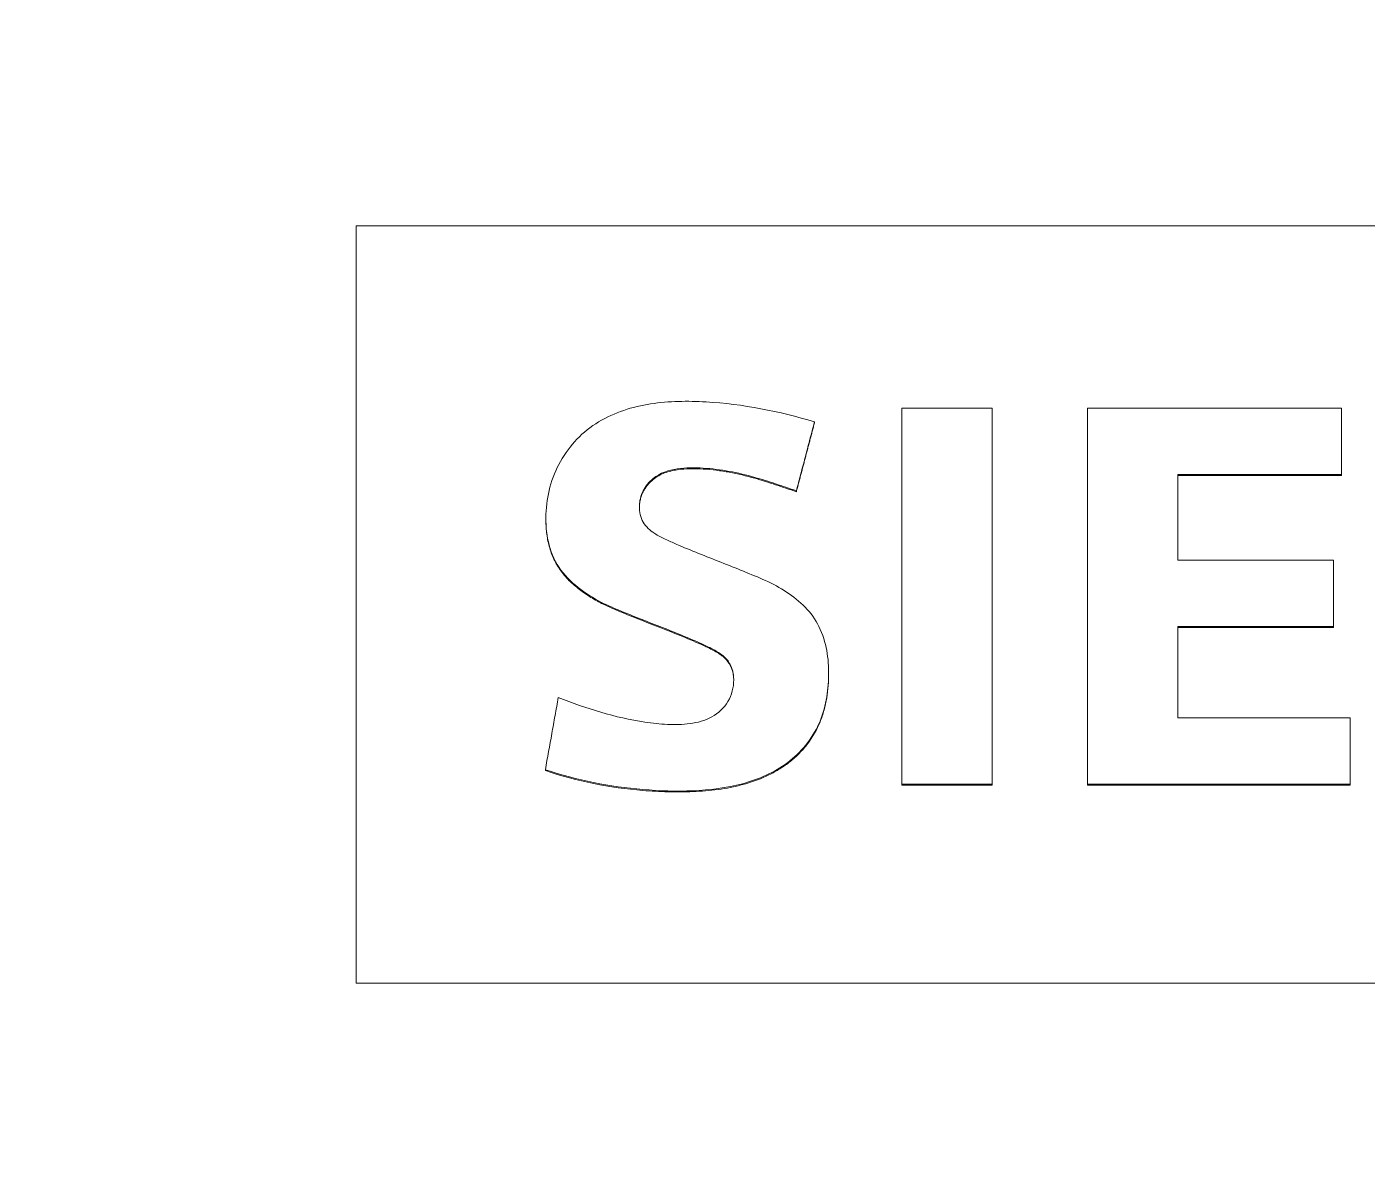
# Model space of a CAD drawing. Header units: millimetres. Extents: x 1359 to 3577, y 1333 to 3557.
# Drawn here: x 2571.47 to 2579.61, y 3310.85 to 3317.79 of the extents above; entities that cross this region are included whole.
import ezdxf

# ---------------------------------------------------------------- set-up
doc = ezdxf.new("R2010")
doc.units = ezdxf.units.MM
doc.set_wipeout_variables(frame=1)
doc.layers.add('000-PI-Oprema', color=30, linetype='Continuous', lineweight=5)
doc.layers.add('002-PI-Kabelska kanalica', color=150, linetype='Continuous')

# ---------------------------------------------------------------- blocks, each defined once
blk = doc.blocks.new('6ES7515-2AN03-0AB0')
blk.add_wipeout([(49766.6555, 38535.9127), (49836.4555, 38535.9127), (49836.4555, 38388.9127), (49766.6555, 38388.9127)])
at = {"layer": '000-PI-Oprema', "color": 0, "linetype": 'ByBlock', "lineweight": 0}
for p, q in [((49783.5555, 38522.4127), (49783.5555, 38517.8127)), ((49800.8555, 38522.4127), (49783.5555, 38522.4127)), ((49783.5555, 38522.4127), (49783.5555, 38517.8127)), ((49800.8555, 38522.4127), (49783.5555, 38522.4127)), ((49787.42, 38521.3055), (49786.8706, 38521.3055)), ((49786.8706, 38521.3055), (49786.8706, 38519.0204)), ((49787.42, 38521.3055), (49786.8706, 38521.3055)), ((49786.8706, 38521.3055), (49786.8706, 38519.0204)), ((49787.42, 38519.0204), (49787.42, 38521.3055)), ((49787.42, 38519.0204), (49787.42, 38521.3055)), ((49787.9984, 38521.3055), (49787.9984, 38519.0204)), ((49789.5426, 38521.3055), (49787.9984, 38521.3055)), ((49787.9984, 38521.3055), (49787.9984, 38519.0204)), ((49789.5426, 38521.3055), (49787.9984, 38521.3055)), ((49789.5426, 38520.902), (49789.5426, 38521.3055)), ((49789.5426, 38520.902), (49789.5426, 38521.3055)), ((49786.3406, 38521.2158), (49786.3406, 38521.2214)), ((49786.3406, 38521.2158), (49786.3406, 38521.2214)), ((49788.5478, 38520.3819), (49788.5478, 38520.902)), ((49788.5478, 38520.902), (49789.5426, 38520.902)), ((49788.5478, 38520.3819), (49788.5478, 38520.902)), ((49788.5478, 38520.902), (49789.5426, 38520.902)), ((49788.5478, 38520.8965), (49789.5426, 38520.8965)), ((49788.5478, 38520.8965), (49789.5426, 38520.8965)), ((49789.5426, 38520.8965), (49789.5426, 38520.902)), ((49789.5426, 38520.8965), (49789.5426, 38520.902)), ((49785.3613, 38520.8723), (49785.3613, 38520.8778)), ((49785.3613, 38520.8723), (49785.3613, 38520.8778)), ((49785.9772, 38520.879), (49785.9772, 38520.8845)), ((49785.9772, 38520.879), (49785.9772, 38520.8845)), ((49786.2302, 38520.7967), (49786.2302, 38520.8022)), ((49786.2302, 38520.7967), (49786.2302, 38520.8022)), ((49784.7087, 38520.6337), (49784.7087, 38520.6282)), ((49784.7087, 38520.6337), (49784.7087, 38520.6282)), ((49789.4929, 38520.3819), (49788.5478, 38520.3819)), ((49789.4929, 38520.3819), (49788.5478, 38520.3819)), ((49789.4929, 38519.9785), (49789.4929, 38520.3819)), ((49789.4929, 38519.9785), (49789.4929, 38520.3819)), ((49785.0476, 38520.1193), (49785.0476, 38520.1248)), ((49785.0476, 38520.1193), (49785.0476, 38520.1248)), ((49788.5478, 38519.4238), (49788.5478, 38519.9785)), ((49788.5478, 38519.9785), (49789.4929, 38519.9785)), ((49788.5478, 38519.4238), (49788.5478, 38519.9785)), ((49788.5478, 38519.9785), (49789.4929, 38519.9785)), ((49788.5478, 38519.973), (49789.4929, 38519.973)), ((49788.5478, 38519.973), (49789.4929, 38519.973)), ((49789.4929, 38519.973), (49789.4929, 38519.9785)), ((49789.4929, 38519.973), (49789.4929, 38519.9785)), ((49786.4265, 38519.6899), (49786.4265, 38519.6954)), ((49786.4265, 38519.6899), (49786.4265, 38519.6954)), ((49789.5955, 38519.4238), (49788.5478, 38519.4238)), ((49789.5955, 38519.4238), (49788.5478, 38519.4238)), ((49789.5955, 38519.0204), (49789.5955, 38519.4238)), ((49789.5955, 38519.0204), (49789.5955, 38519.4238)), ((49784.7055, 38519.1038), (49784.7055, 38519.1093)), ((49784.7055, 38519.1038), (49784.7055, 38519.1093)), ((49786.8706, 38519.0148), (49786.8706, 38519.0204)), ((49786.8706, 38519.0204), (49787.42, 38519.0204)), ((49786.8706, 38519.0148), (49786.8706, 38519.0204)), ((49786.8706, 38519.0204), (49787.42, 38519.0204)), ((49786.8706, 38519.0148), (49787.42, 38519.0148)), ((49786.8706, 38519.0148), (49787.42, 38519.0148)), ((49787.42, 38519.0148), (49787.42, 38519.0204)), ((49787.42, 38519.0148), (49787.42, 38519.0204)), ((49787.9984, 38519.0148), (49787.9984, 38519.0204)), ((49787.9984, 38519.0204), (49789.5955, 38519.0204)), ((49787.9984, 38519.0148), (49787.9984, 38519.0204)), ((49787.9984, 38519.0204), (49789.5955, 38519.0204)), ((49787.9984, 38519.0148), (49789.5955, 38519.0148)), ((49787.9984, 38519.0148), (49789.5955, 38519.0148)), ((49789.5955, 38519.0148), (49789.5955, 38519.0204)), ((49789.5955, 38519.0148), (49789.5955, 38519.0204)), ((49800.8555, 38517.8127), (49783.5555, 38517.8127)), ((49800.8555, 38517.8127), (49783.5555, 38517.8127))]:
    blk.add_line(p, q, dxfattribs=at)
for points, knots in [([(49786.3406, 38521.2214), (49786.125, 38521.2852), (49785.9062, 38521.3301), (49785.5698, 38521.3489), (49785.4565, 38521.3476), (49785.2339, 38521.3129), (49785.1257, 38521.2798), (49784.981, 38521.1922), (49784.9365, 38521.1568), (49784.859, 38521.076), (49784.8252, 38521.0298), (49784.77, 38520.9324), (49784.7482, 38520.8799), (49784.7188, 38520.7715), (49784.711, 38520.7162), (49784.7073, 38520.6038), (49784.7112, 38520.5475), (49784.7363, 38520.4382), (49784.7575, 38520.385), (49784.8195, 38520.291), (49784.86, 38520.2504), (49784.9485, 38520.1808), (49784.9972, 38520.151), (49785.0476, 38520.1248)], [0, 0, 0, 0, 0.25, 0.25, 0.375, 0.375, 0.5, 0.5, 0.5625, 0.5625, 0.625, 0.625, 0.6875, 0.6875, 0.75, 0.75, 0.8125, 0.8125, 0.875, 0.875, 0.9375, 0.9375, 1, 1, 1, 1]), ([(49786.3406, 38521.2214), (49786.125, 38521.2852), (49785.9062, 38521.3301), (49785.5698, 38521.3489), (49785.4565, 38521.3476), (49785.2339, 38521.3129), (49785.1257, 38521.2798), (49784.981, 38521.1922), (49784.9365, 38521.1568), (49784.859, 38521.076), (49784.8252, 38521.0298), (49784.77, 38520.9324), (49784.7482, 38520.8799), (49784.7188, 38520.7715), (49784.711, 38520.7162), (49784.7073, 38520.6038), (49784.7112, 38520.5475), (49784.7363, 38520.4382), (49784.7575, 38520.385), (49784.8195, 38520.291), (49784.86, 38520.2504), (49784.9485, 38520.1808), (49784.9972, 38520.151), (49785.0476, 38520.1248)], [0, 0, 0, 0, 0.25, 0.25, 0.375, 0.375, 0.5, 0.5, 0.5625, 0.5625, 0.625, 0.625, 0.6875, 0.6875, 0.75, 0.75, 0.8125, 0.8125, 0.875, 0.875, 0.9375, 0.9375, 1, 1, 1, 1]), ([(49786.2302, 38520.8022), (49786.244, 38520.8546), (49786.2578, 38520.907), (49786.2854, 38521.0118), (49786.2992, 38521.0642), (49786.3222, 38521.1515), (49786.3314, 38521.1865), (49786.3406, 38521.2214)], [0, 0, 0, 0, 0.375, 0.375, 0.75, 0.75, 1, 1, 1, 1]), ([(49786.2302, 38520.8022), (49786.244, 38520.8546), (49786.2578, 38520.907), (49786.2854, 38521.0118), (49786.2992, 38521.0642), (49786.3222, 38521.1515), (49786.3314, 38521.1865), (49786.3406, 38521.2214)], [0, 0, 0, 0, 0.375, 0.375, 0.75, 0.75, 1, 1, 1, 1]), ([(49785.3613, 38520.8778), (49785.4031, 38520.9113), (49785.4548, 38520.9281), (49785.5589, 38520.9442), (49785.6122, 38520.9437), (49785.7708, 38520.934), (49785.8752, 38520.9135), (49785.9772, 38520.8845)], [0, 0, 0, 0, 0.25, 0.25, 0.5, 0.5, 1, 1, 1, 1]), ([(49785.3613, 38520.8778), (49785.4031, 38520.9113), (49785.4548, 38520.9281), (49785.5589, 38520.9442), (49785.6122, 38520.9437), (49785.7708, 38520.934), (49785.8752, 38520.9135), (49785.9772, 38520.8845)], [0, 0, 0, 0, 0.25, 0.25, 0.5, 0.5, 1, 1, 1, 1]), ([(49785.3613, 38520.8723), (49785.3822, 38520.8891), (49785.4054, 38520.9015), (49785.4424, 38520.9156), (49785.4552, 38520.9196), (49785.4809, 38520.926), (49785.4938, 38520.9286), (49785.5329, 38520.9346), (49785.5592, 38520.9365), (49785.6121, 38520.9375), (49785.6387, 38520.9365), (49785.6915, 38520.9333), (49785.7179, 38520.9308), (49785.7704, 38520.9242), (49785.7967, 38520.9201), (49785.8748, 38520.9058), (49785.9262, 38520.8935), (49785.9772, 38520.879)], [0, 0, 0, 0, 0.125, 0.125, 0.1875, 0.1875, 0.25, 0.25, 0.375, 0.375, 0.5, 0.5, 0.625, 0.625, 0.75, 0.75, 1, 1, 1, 1]), ([(49785.3613, 38520.8723), (49785.3822, 38520.8891), (49785.4054, 38520.9015), (49785.4424, 38520.9156), (49785.4552, 38520.9196), (49785.4809, 38520.926), (49785.4938, 38520.9286), (49785.5329, 38520.9346), (49785.5592, 38520.9365), (49785.6121, 38520.9375), (49785.6387, 38520.9365), (49785.6915, 38520.9333), (49785.7179, 38520.9308), (49785.7704, 38520.9242), (49785.7967, 38520.9201), (49785.8748, 38520.9058), (49785.9262, 38520.8935), (49785.9772, 38520.879)], [0, 0, 0, 0, 0.125, 0.125, 0.1875, 0.1875, 0.25, 0.25, 0.375, 0.375, 0.5, 0.5, 0.625, 0.625, 0.75, 0.75, 1, 1, 1, 1]), ([(49785.3697, 38520.544), (49785.3416, 38520.5615), (49785.3166, 38520.5843), (49785.2835, 38520.6407), (49785.2762, 38520.6744), (49785.2774, 38520.7399), (49785.2847, 38520.7729), (49785.3138, 38520.8311), (49785.3357, 38520.8568), (49785.3613, 38520.8778)], [0, 0, 0, 0, 0.25, 0.25, 0.5, 0.5, 0.75, 0.75, 1, 1, 1, 1]), ([(49785.3697, 38520.544), (49785.3416, 38520.5615), (49785.3166, 38520.5843), (49785.2835, 38520.6407), (49785.2762, 38520.6744), (49785.2774, 38520.7399), (49785.2847, 38520.7729), (49785.3138, 38520.8311), (49785.3357, 38520.8568), (49785.3613, 38520.8778)], [0, 0, 0, 0, 0.25, 0.25, 0.5, 0.5, 0.75, 0.75, 1, 1, 1, 1]), ([(49785.2768, 38520.698), (49785.2768, 38520.6992), (49785.2768, 38520.7004), (49785.2771, 38520.7181), (49785.279, 38520.7342), (49785.2846, 38520.7582), (49785.2869, 38520.7662), (49785.2924, 38520.7817), (49785.2956, 38520.7892), (49785.3029, 38520.8038), (49785.307, 38520.8108), (49785.316, 38520.8245), (49785.3209, 38520.8312), (49785.3367, 38520.8503), (49785.3485, 38520.8618), (49785.3613, 38520.8723)], [0, 0, 0, 0, 0.018435, 0.018435, 0.263826, 0.263826, 0.386522, 0.386522, 0.509218, 0.509218, 0.631913, 0.631913, 0.754609, 0.754609, 1, 1, 1, 1]), ([(49785.2768, 38520.698), (49785.2768, 38520.6992), (49785.2768, 38520.7004), (49785.2771, 38520.7181), (49785.279, 38520.7342), (49785.2846, 38520.7582), (49785.2869, 38520.7662), (49785.2924, 38520.7817), (49785.2956, 38520.7892), (49785.3029, 38520.8038), (49785.307, 38520.8108), (49785.316, 38520.8245), (49785.3209, 38520.8312), (49785.3367, 38520.8503), (49785.3485, 38520.8618), (49785.3613, 38520.8723)], [0, 0, 0, 0, 0.018435, 0.018435, 0.263826, 0.263826, 0.386522, 0.386522, 0.509218, 0.509218, 0.631913, 0.631913, 0.754609, 0.754609, 1, 1, 1, 1]), ([(49785.9772, 38520.8845), (49785.9987, 38520.8789), (49786.0199, 38520.8724), (49786.0622, 38520.8591), (49786.0833, 38520.8522), (49786.1464, 38520.8312), (49786.1884, 38520.8168), (49786.2302, 38520.8022)], [0, 0, 0, 0, 0.250174, 0.250174, 0.500205, 0.500205, 1, 1, 1, 1]), ([(49785.9772, 38520.8845), (49785.9987, 38520.8789), (49786.0199, 38520.8724), (49786.0622, 38520.8591), (49786.0833, 38520.8522), (49786.1464, 38520.8312), (49786.1884, 38520.8168), (49786.2302, 38520.8022)], [0, 0, 0, 0, 0.250174, 0.250174, 0.500205, 0.500205, 1, 1, 1, 1]), ([(49785.9772, 38520.879), (49785.9987, 38520.8733), (49786.0199, 38520.8669), (49786.0622, 38520.8535), (49786.0833, 38520.8467), (49786.1464, 38520.8257), (49786.1884, 38520.8113), (49786.2302, 38520.7967)], [0, 0, 0, 0, 0.25, 0.25, 0.5, 0.5, 1, 1, 1, 1]), ([(49785.9772, 38520.879), (49785.9987, 38520.8733), (49786.0199, 38520.8669), (49786.0622, 38520.8535), (49786.0833, 38520.8467), (49786.1464, 38520.8257), (49786.1884, 38520.8113), (49786.2302, 38520.7967)], [0, 0, 0, 0, 0.25, 0.25, 0.5, 0.5, 1, 1, 1, 1]), ([(49784.7087, 38520.6282), (49784.7087, 38520.6228), (49784.7087, 38520.6173), (49784.7092, 38520.5978), (49784.7099, 38520.5838), (49784.7134, 38520.542), (49784.7175, 38520.5144), (49784.7269, 38520.4734), (49784.7306, 38520.4598), (49784.7392, 38520.4329), (49784.744, 38520.4196), (49784.7602, 38520.3806), (49784.7731, 38520.3558), (49784.7964, 38520.3206), (49784.8048, 38520.3091), (49784.8226, 38520.2871), (49784.832, 38520.2765), (49784.8612, 38520.2461), (49784.8822, 38520.2275), (49784.9264, 38520.1927), (49784.9497, 38520.1765), (49784.9977, 38520.1463), (49785.0224, 38520.1324), (49785.0476, 38520.1193)], [0, 0, 0, 0, 0.025151, 0.025151, 0.090141, 0.090141, 0.220121, 0.220121, 0.285111, 0.285111, 0.350101, 0.350101, 0.480081, 0.480081, 0.545071, 0.545071, 0.61006, 0.61006, 0.74004, 0.74004, 0.87002, 0.87002, 1, 1, 1, 1]), ([(49784.7087, 38520.6282), (49784.7087, 38520.6228), (49784.7087, 38520.6173), (49784.7092, 38520.5978), (49784.7099, 38520.5838), (49784.7134, 38520.542), (49784.7175, 38520.5144), (49784.7269, 38520.4734), (49784.7306, 38520.4598), (49784.7392, 38520.4329), (49784.744, 38520.4196), (49784.7602, 38520.3806), (49784.7731, 38520.3558), (49784.7964, 38520.3206), (49784.8048, 38520.3091), (49784.8226, 38520.2871), (49784.832, 38520.2765), (49784.8612, 38520.2461), (49784.8822, 38520.2275), (49784.9264, 38520.1927), (49784.9497, 38520.1765), (49784.9977, 38520.1463), (49785.0224, 38520.1324), (49785.0476, 38520.1193)], [0, 0, 0, 0, 0.025151, 0.025151, 0.090141, 0.090141, 0.220121, 0.220121, 0.285111, 0.285111, 0.350101, 0.350101, 0.480081, 0.480081, 0.545071, 0.545071, 0.61006, 0.61006, 0.74004, 0.74004, 0.87002, 0.87002, 1, 1, 1, 1]), ([(49786.3677, 38519.9778), (49786.3251, 38520.0664), (49786.252, 38520.1345), (49786.1307, 38520.2139), (49786.0882, 38520.2372), (49785.9991, 38520.2775), (49785.9539, 38520.2958), (49785.8181, 38520.351), (49785.727, 38520.3864), (49785.5909, 38520.4409), (49785.5457, 38520.4593), (49785.4786, 38520.4885), (49785.4563, 38520.4985), (49785.4123, 38520.5196), (49785.3904, 38520.5304), (49785.3697, 38520.544)], [0, 0, 0, 0, 0.25, 0.25, 0.375, 0.375, 0.5, 0.5, 0.75, 0.75, 0.875, 0.875, 0.9375, 0.9375, 1, 1, 1, 1]), ([(49786.3677, 38519.9778), (49786.3251, 38520.0664), (49786.252, 38520.1345), (49786.1307, 38520.2139), (49786.0882, 38520.2372), (49785.9991, 38520.2775), (49785.9539, 38520.2958), (49785.8181, 38520.351), (49785.727, 38520.3864), (49785.5909, 38520.4409), (49785.5457, 38520.4593), (49785.4786, 38520.4885), (49785.4563, 38520.4985), (49785.4123, 38520.5196), (49785.3904, 38520.5304), (49785.3697, 38520.544)], [0, 0, 0, 0, 0.25, 0.25, 0.375, 0.375, 0.5, 0.5, 0.75, 0.75, 0.875, 0.875, 0.9375, 0.9375, 1, 1, 1, 1]), ([(49785.0476, 38520.1248), (49785.089, 38520.1039), (49785.1318, 38520.0862), (49785.2173, 38520.0507), (49785.2602, 38520.0335), (49785.3894, 38519.9825), (49785.4761, 38519.9498), (49785.6043, 38519.8964), (49785.6468, 38519.8781), (49785.7093, 38519.8479), (49785.7299, 38519.8374), (49785.7696, 38519.8137), (49785.7887, 38519.7998), (49785.8196, 38519.7656), (49785.8318, 38519.7453), (49785.8468, 38519.7019), (49785.85, 38519.6785), (49785.85, 38519.6097), (49785.8386, 38519.5629), (49785.7914, 38519.4842), (49785.757, 38519.4514), (49785.6753, 38519.4072), (49785.6302, 38519.3953), (49785.5385, 38519.3828), (49785.4928, 38519.3824), (49785.4016, 38519.3863), (49785.356, 38519.391), (49785.1285, 38519.4247), (49784.9547, 38519.4809), (49784.7842, 38519.5478)], [0, 0, 0, 0, 0.0625, 0.0625, 0.125, 0.125, 0.25, 0.25, 0.3125, 0.3125, 0.34375, 0.34375, 0.375, 0.375, 0.40625, 0.40625, 0.4375, 0.4375, 0.5, 0.5, 0.5625, 0.5625, 0.625, 0.625, 0.6875, 0.6875, 0.75, 0.75, 1, 1, 1, 1]), ([(49785.0476, 38520.1248), (49785.089, 38520.1039), (49785.1318, 38520.0862), (49785.2173, 38520.0507), (49785.2602, 38520.0335), (49785.3894, 38519.9825), (49785.4761, 38519.9498), (49785.6043, 38519.8964), (49785.6468, 38519.8781), (49785.7093, 38519.8479), (49785.7299, 38519.8374), (49785.7696, 38519.8137), (49785.7887, 38519.7998), (49785.8196, 38519.7656), (49785.8318, 38519.7453), (49785.8468, 38519.7019), (49785.85, 38519.6785), (49785.85, 38519.6097), (49785.8386, 38519.5629), (49785.7914, 38519.4842), (49785.757, 38519.4514), (49785.6753, 38519.4072), (49785.6302, 38519.3953), (49785.5385, 38519.3828), (49785.4928, 38519.3824), (49785.4016, 38519.3863), (49785.356, 38519.391), (49785.1285, 38519.4247), (49784.9547, 38519.4809), (49784.7842, 38519.5478)], [0, 0, 0, 0, 0.0625, 0.0625, 0.125, 0.125, 0.25, 0.25, 0.3125, 0.3125, 0.34375, 0.34375, 0.375, 0.375, 0.40625, 0.40625, 0.4375, 0.4375, 0.5, 0.5, 0.5625, 0.5625, 0.625, 0.625, 0.6875, 0.6875, 0.75, 0.75, 1, 1, 1, 1]), ([(49785.0476, 38520.1193), (49785.0885, 38520.0986), (49785.1308, 38520.0811), (49785.2152, 38520.046), (49785.2577, 38520.029), (49785.3853, 38519.9786), (49785.471, 38519.9462), (49785.5976, 38519.8937), (49785.6396, 38519.8758), (49785.7014, 38519.8463), (49785.7219, 38519.8361), (49785.7517, 38519.819), (49785.7614, 38519.813), (49785.7803, 38519.7996), (49785.7895, 38519.7921), (49785.806, 38519.7757), (49785.8134, 38519.7667), (49785.8231, 38519.7521), (49785.8261, 38519.7471), (49785.8316, 38519.7368), (49785.8341, 38519.7316), (49785.8384, 38519.7209), (49785.8403, 38519.7154), (49785.8436, 38519.7043), (49785.8449, 38519.6986), (49785.8483, 38519.6814), (49785.8495, 38519.6699), (49785.85, 38519.6556), (49785.85, 38519.6529), (49785.85, 38519.6502)], [0, 0, 0, 0, 0.141668, 0.141668, 0.283336, 0.283336, 0.566673, 0.566673, 0.708341, 0.708341, 0.779175, 0.779175, 0.814592, 0.814592, 0.850009, 0.850009, 0.885426, 0.885426, 0.903134, 0.903134, 0.920843, 0.920843, 0.938551, 0.938551, 0.95626, 0.95626, 0.991677, 0.991677, 1, 1, 1, 1]), ([(49785.0476, 38520.1193), (49785.0885, 38520.0986), (49785.1308, 38520.0811), (49785.2152, 38520.046), (49785.2577, 38520.029), (49785.3853, 38519.9786), (49785.471, 38519.9462), (49785.5976, 38519.8937), (49785.6396, 38519.8758), (49785.7014, 38519.8463), (49785.7219, 38519.8361), (49785.7517, 38519.819), (49785.7614, 38519.813), (49785.7803, 38519.7996), (49785.7895, 38519.7921), (49785.806, 38519.7757), (49785.8134, 38519.7667), (49785.8231, 38519.7521), (49785.8261, 38519.7471), (49785.8316, 38519.7368), (49785.8341, 38519.7316), (49785.8384, 38519.7209), (49785.8403, 38519.7154), (49785.8436, 38519.7043), (49785.8449, 38519.6986), (49785.8483, 38519.6814), (49785.8495, 38519.6699), (49785.85, 38519.6556), (49785.85, 38519.6529), (49785.85, 38519.6502)], [0, 0, 0, 0, 0.141668, 0.141668, 0.283336, 0.283336, 0.566673, 0.566673, 0.708341, 0.708341, 0.779175, 0.779175, 0.814592, 0.814592, 0.850009, 0.850009, 0.885426, 0.885426, 0.903134, 0.903134, 0.920843, 0.920843, 0.938551, 0.938551, 0.95626, 0.95626, 0.991677, 0.991677, 1, 1, 1, 1]), ([(49784.7055, 38519.1093), (49784.899, 38519.0442), (49785.0967, 38519.0052), (49785.3987, 38518.9807), (49785.5007, 38518.9773), (49785.7041, 38518.9856), (49785.8062, 38518.998), (49785.9531, 38519.0374), (49786.0007, 38519.0541), (49786.0926, 38519.0962), (49786.1374, 38519.1222), (49786.2591, 38519.2137), (49786.3255, 38519.2946), (49786.3873, 38519.4334), (49786.4022, 38519.4827), (49786.4212, 38519.5816), (49786.4257, 38519.632), (49786.4271, 38519.7337), (49786.4238, 38519.784), (49786.4057, 38519.8827), (49786.3906, 38519.9318), (49786.3677, 38519.9778)], [0, 0, 0, 0, 0.25, 0.25, 0.375, 0.375, 0.5, 0.5, 0.5625, 0.5625, 0.625, 0.625, 0.75, 0.75, 0.8125, 0.8125, 0.875, 0.875, 0.9375, 0.9375, 1, 1, 1, 1]), ([(49784.7055, 38519.1093), (49784.899, 38519.0442), (49785.0967, 38519.0052), (49785.3987, 38518.9807), (49785.5007, 38518.9773), (49785.7041, 38518.9856), (49785.8062, 38518.998), (49785.9531, 38519.0374), (49786.0007, 38519.0541), (49786.0926, 38519.0962), (49786.1374, 38519.1222), (49786.2591, 38519.2137), (49786.3255, 38519.2946), (49786.3873, 38519.4334), (49786.4022, 38519.4827), (49786.4212, 38519.5816), (49786.4257, 38519.632), (49786.4271, 38519.7337), (49786.4238, 38519.784), (49786.4057, 38519.8827), (49786.3906, 38519.9318), (49786.3677, 38519.9778)], [0, 0, 0, 0, 0.25, 0.25, 0.375, 0.375, 0.5, 0.5, 0.5625, 0.5625, 0.625, 0.625, 0.75, 0.75, 0.8125, 0.8125, 0.875, 0.875, 0.9375, 0.9375, 1, 1, 1, 1]), ([(49784.7055, 38519.1038), (49784.899, 38519.0386), (49785.0967, 38518.9996), (49785.3484, 38518.9792), (49785.399, 38518.9763), (49785.5005, 38518.9736), (49785.5517, 38518.9738), (49785.6534, 38518.978), (49785.7041, 38518.9821), (49785.7797, 38518.9924), (49785.8048, 38518.9966), (49785.855, 38519.0065), (49785.8798, 38519.0122), (49785.9532, 38519.0319), (49786.0008, 38519.0486), (49786.0697, 38519.0802), (49786.0922, 38519.0919), (49786.1253, 38519.1113), (49786.1362, 38519.1181), (49786.1575, 38519.1322), (49786.1679, 38519.1396), (49786.1983, 38519.1624), (49786.2176, 38519.1788), (49786.2449, 38519.2052), (49786.2538, 38519.2143), (49786.271, 38519.233), (49786.2794, 38519.2427), (49786.3196, 38519.2925), (49786.3461, 38519.3354), (49786.3719, 38519.3932), (49786.3767, 38519.405), (49786.3856, 38519.4289), (49786.3897, 38519.441), (49786.4009, 38519.4775), (49786.407, 38519.502), (49786.4212, 38519.5762), (49786.4258, 38519.6265), (49786.4265, 38519.6816), (49786.4265, 38519.6857), (49786.4265, 38519.6899)], [0, 0, 0, 0, 0.284061, 0.284061, 0.355076, 0.355076, 0.426091, 0.426091, 0.497106, 0.497106, 0.532614, 0.532614, 0.568121, 0.568121, 0.639136, 0.639136, 0.674644, 0.674644, 0.692398, 0.692398, 0.710152, 0.710152, 0.745659, 0.745659, 0.763413, 0.763413, 0.781167, 0.781167, 0.852182, 0.852182, 0.869936, 0.869936, 0.88769, 0.88769, 0.923197, 0.923197, 0.994212, 0.994212, 1, 1, 1, 1]), ([(49784.7055, 38519.1038), (49784.899, 38519.0386), (49785.0967, 38518.9996), (49785.3484, 38518.9792), (49785.399, 38518.9763), (49785.5005, 38518.9736), (49785.5517, 38518.9738), (49785.6534, 38518.978), (49785.7041, 38518.9821), (49785.7797, 38518.9924), (49785.8048, 38518.9966), (49785.855, 38519.0065), (49785.8798, 38519.0122), (49785.9532, 38519.0319), (49786.0008, 38519.0486), (49786.0697, 38519.0802), (49786.0922, 38519.0919), (49786.1253, 38519.1113), (49786.1362, 38519.1181), (49786.1575, 38519.1322), (49786.1679, 38519.1396), (49786.1983, 38519.1624), (49786.2176, 38519.1788), (49786.2449, 38519.2052), (49786.2538, 38519.2143), (49786.271, 38519.233), (49786.2794, 38519.2427), (49786.3196, 38519.2925), (49786.3461, 38519.3354), (49786.3719, 38519.3932), (49786.3767, 38519.405), (49786.3856, 38519.4289), (49786.3897, 38519.441), (49786.4009, 38519.4775), (49786.407, 38519.502), (49786.4212, 38519.5762), (49786.4258, 38519.6265), (49786.4265, 38519.6816), (49786.4265, 38519.6857), (49786.4265, 38519.6899)], [0, 0, 0, 0, 0.284061, 0.284061, 0.355076, 0.355076, 0.426091, 0.426091, 0.497106, 0.497106, 0.532614, 0.532614, 0.568121, 0.568121, 0.639136, 0.639136, 0.674644, 0.674644, 0.692398, 0.692398, 0.710152, 0.710152, 0.745659, 0.745659, 0.763413, 0.763413, 0.781167, 0.781167, 0.852182, 0.852182, 0.869936, 0.869936, 0.88769, 0.88769, 0.923197, 0.923197, 0.994212, 0.994212, 1, 1, 1, 1]), ([(49784.7842, 38519.5478), (49784.7777, 38519.5113), (49784.7711, 38519.4747), (49784.758, 38519.4016), (49784.7514, 38519.3651), (49784.7317, 38519.2555), (49784.7186, 38519.1824), (49784.7055, 38519.1093)], [0, 0, 0, 0, 0.25, 0.25, 0.5, 0.5, 1, 1, 1, 1]), ([(49784.7842, 38519.5478), (49784.7777, 38519.5113), (49784.7711, 38519.4747), (49784.758, 38519.4016), (49784.7514, 38519.3651), (49784.7317, 38519.2555), (49784.7186, 38519.1824), (49784.7055, 38519.1093)], [0, 0, 0, 0, 0.25, 0.25, 0.5, 0.5, 1, 1, 1, 1])]:
    blk.add_open_spline(points, degree=3, knots=knots, dxfattribs=at)
blk.add_rational_spline([(49786.2302, 38520.7967), (49786.2854, 38521.0063), (49786.3406, 38521.2158)], [0.500000005914, 0.499999994086, 0.500000005914], degree=2, dxfattribs=at)
blk.add_rational_spline([(49786.2302, 38520.7967), (49786.2854, 38521.0063), (49786.3406, 38521.2158)], [0.500000005914, 0.499999994086, 0.500000005914], degree=2, dxfattribs=at)
blk = doc.blocks.new('6ES7590-1AB60-0AA0')
for p, q in [((4304.2302, 2977.5314), (4144.2302, 2977.5314)), ((4304.2302, 2976.1363), (4144.2302, 2976.1363)), ((4304.2302, 2975.8224), (4144.2302, 2975.8224)), ((4144.2302, 2975.8017), (4304.2302, 2975.8017))]:
    blk.add_line(p, q)

msp = doc.modelspace()

# ---------------------------------------------------------------- block references
msp.add_blockref('6ES7590-1AB60-0AA0', (-1597.6589, 337.6692))

# ---------------------------------------------------------------- next in the draw order: block references
at = {"layer": '002-PI-Kabelska kanalica', "color": 0, "linetype": 'ByBlock', "lineweight": 0}
msp.add_blockref('6ES7515-2AN03-0AB0', (-47210.0843, -35205.8297), dxfattribs=at)

doc.saveas('drawing.dxf')
